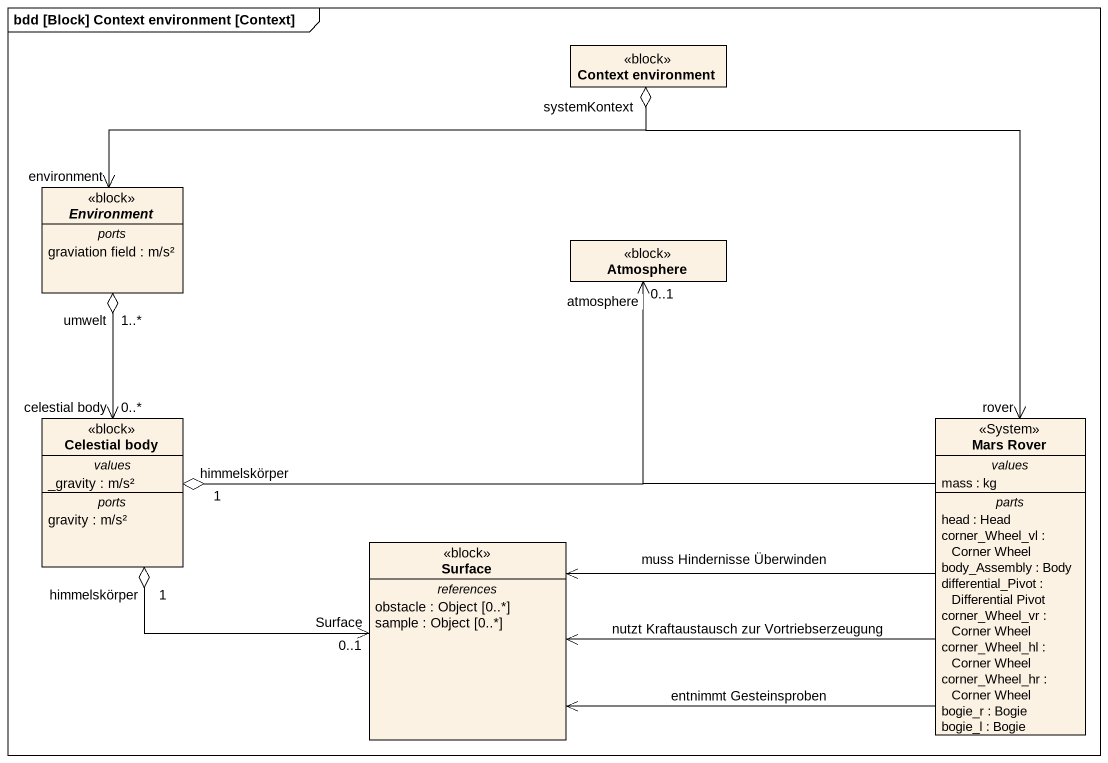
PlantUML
@startuml
mainframe bdd [Block] Context environment [Context]
hide circle
hide empty members
class "Context environment" as Context_environment <<block>>
abstract class Environment <<block>> {
  -- ports --
  graviation field : m/s²
}
class Atmosphere <<block>>
class "Celestial body" as Celestial_body <<block>> {
  -- values --
  _gravity : m/s²
  -- ports --
  gravity : m/s²
}
class "Mars Rover" as Mars_Rover <<System>> {
  -- values --
  mass : kg
  -- parts --
  head : Head
  corner_Wheel_vl : Corner Wheel
  body_Assembly : Body
  differential_Pivot : Differential Pivot
  corner_Wheel_vr : Corner Wheel
  corner_Wheel_hl : Corner Wheel
  corner_Wheel_hr : Corner Wheel
  bogie_r : Bogie
  bogie_l : Bogie
}
class Surface <<block>> {
  -- references --
  obstacle : Object [0..*]
  sample : Object [0..*]
}
Context_environment o-left-> "environment" Environment
Context_environment "systemKontext" o--> "rover" Mars_Rover
Environment "umwelt\n1..*" o--> "celestial body\n0..*" Celestial_body
Celestial_body "himmelskörper\n1" o-right-> "atmosphere\n0..1" Atmosphere
Celestial_body "himmelskörper\n1" o-right-> "Surface\n0..1" Surface
Mars_Rover -up-> Atmosphere
Mars_Rover -left-> Surface : nutzt Kraftaustausch zur Vortriebserzeugung
Mars_Rover -left-> Surface : muss Hindernisse Überwinden
Mars_Rover -left-> Surface : entnimmt Gesteinsproben
@enduml
